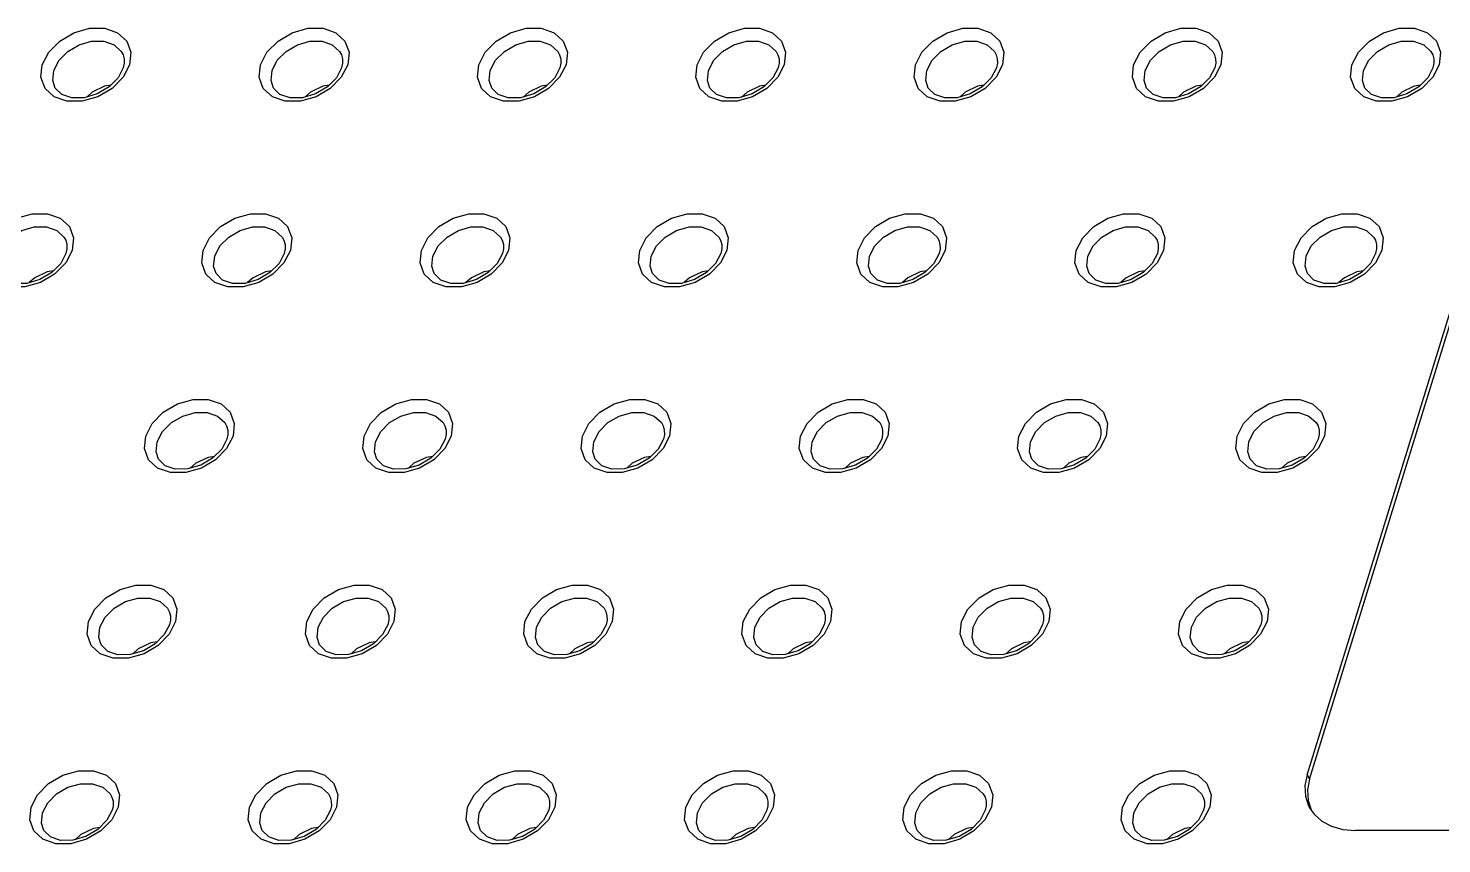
# Model space of a CAD drawing. Header units: millimetres. Extents: x 2151 to 2806, y 681 to 1136.
# Drawn here: x 2255.3 to 2297.05, y 791.48 to 815.57 of the extents above; entities that cross this region are included whole.
import ezdxf

# ---------------------------------------------------------------- set-up
doc = ezdxf.new("R2010")
doc.units = ezdxf.units.MM

# ---------------------------------------------------------------- blocks, each defined once
blk = doc.blocks.new('*u28')
at = {"color": 7, "linetype": 'Continuous'}
for p, q in [((-74.202, 20.694), (-74.257, 20.166)), ((-64.991, 20.694), (-65.047, 20.166)), ((-55.781, 20.694), (-55.836, 20.166)), ((-46.57, 20.694), (-46.625, 20.166)), ((-37.36, 20.694), (-37.415, 20.166)), ((-28.149, 20.694), (-28.204, 20.166)), ((-18.938, 20.694), (-18.994, 20.166)), ((-74.517, 20.035), (-74.736, 19.616)), ((-74.257, 20.166), (-74.529, 19.637)), ((-74.477, 20.229), (-74.517, 20.035)), ((-65.307, 20.035), (-65.526, 19.616)), ((-65.047, 20.166), (-65.318, 19.637)), ((-65.267, 20.229), (-65.307, 20.035)), ((-56.096, 20.035), (-56.315, 19.616)), ((-55.836, 20.166), (-56.107, 19.637)), ((-56.056, 20.229), (-56.096, 20.035)), ((-46.886, 20.035), (-47.104, 19.616)), ((-46.625, 20.166), (-46.897, 19.637)), ((-46.845, 20.229), (-46.886, 20.035)), ((-37.675, 20.035), (-37.894, 19.616)), ((-37.415, 20.166), (-37.686, 19.637)), ((-37.635, 20.229), (-37.675, 20.035)), ((-28.464, 20.035), (-28.683, 19.616)), ((-28.204, 20.166), (-28.476, 19.637)), ((-28.424, 20.229), (-28.464, 20.035)), ((-19.254, 20.035), (-19.473, 19.616)), ((-18.994, 20.166), (-19.265, 19.637)), ((-19.213, 20.229), (-19.254, 20.035)), ((-76.623, 12.861), (-76.678, 12.332)), ((-67.412, 12.861), (-67.467, 12.332)), ((-58.201, 12.861), (-58.257, 12.332)), ((-48.991, 12.861), (-49.046, 12.332)), ((-39.78, 12.861), (-39.835, 12.332)), ((-30.57, 12.861), (-30.625, 12.332)), ((-21.359, 12.861), (-21.414, 12.332)), ((-76.938, 12.202), (-77.157, 11.782)), ((-76.678, 12.332), (-76.949, 11.804)), ((-76.898, 12.396), (-76.938, 12.202)), ((-67.727, 12.202), (-67.946, 11.782)), ((-67.467, 12.332), (-67.739, 11.804)), ((-67.687, 12.396), (-67.727, 12.202)), ((-58.517, 12.202), (-58.736, 11.782)), ((-58.257, 12.332), (-58.528, 11.804)), ((-58.477, 12.396), (-58.517, 12.202)), ((-49.306, 12.202), (-49.525, 11.782)), ((-49.046, 12.332), (-49.317, 11.804)), ((-49.266, 12.396), (-49.306, 12.202)), ((-40.096, 12.202), (-40.314, 11.782)), ((-39.835, 12.332), (-40.107, 11.804)), ((-40.055, 12.396), (-40.096, 12.202)), ((-30.885, 12.202), (-31.104, 11.782)), ((-30.625, 12.332), (-30.896, 11.804)), ((-30.845, 12.396), (-30.885, 12.202)), ((-21.674, 12.202), (-21.893, 11.782)), ((-21.414, 12.332), (-21.686, 11.804)), ((-21.634, 12.396), (-21.674, 12.202)), ((-24.567, -9.797), (-18.152, 10.962)), ((-24.461, -9.983), (-18.046, 10.775)), ((-69.833, 5.028), (-69.888, 4.499)), ((-60.622, 5.028), (-60.677, 4.499)), ((-51.412, 5.028), (-51.467, 4.499)), ((-42.201, 5.028), (-42.256, 4.499)), ((-32.99, 5.028), (-33.046, 4.499)), ((-23.78, 5.028), (-23.835, 4.499)), ((-70.148, 4.369), (-70.367, 3.949)), ((-69.888, 4.499), (-70.159, 3.971)), ((-70.108, 4.562), (-70.148, 4.369)), ((-60.937, 4.369), (-61.156, 3.949)), ((-60.677, 4.499), (-60.949, 3.971)), ((-60.897, 4.562), (-60.937, 4.369)), ((-51.727, 4.369), (-51.946, 3.949)), ((-51.467, 4.499), (-51.738, 3.971)), ((-51.687, 4.562), (-51.727, 4.369)), ((-42.516, 4.369), (-42.735, 3.949)), ((-42.256, 4.499), (-42.527, 3.971)), ((-42.476, 4.562), (-42.516, 4.369)), ((-33.306, 4.369), (-33.525, 3.949)), ((-33.046, 4.499), (-33.317, 3.971)), ((-33.265, 4.562), (-33.306, 4.369)), ((-24.095, 4.369), (-24.314, 3.949)), ((-23.835, 4.499), (-24.106, 3.971)), ((-24.055, 4.562), (-24.095, 4.369)), ((-72.253, -2.805), (-72.309, -3.334)), ((-63.043, -2.805), (-63.098, -3.334)), ((-53.832, -2.805), (-53.887, -3.334)), ((-44.622, -2.805), (-44.677, -3.334)), ((-35.411, -2.805), (-35.466, -3.334)), ((-26.2, -2.805), (-26.256, -3.334)), ((-72.569, -3.465), (-72.788, -3.884)), ((-72.309, -3.334), (-72.58, -3.863)), ((-72.529, -3.271), (-72.569, -3.465)), ((-63.358, -3.465), (-63.577, -3.884)), ((-63.098, -3.334), (-63.369, -3.863)), ((-63.318, -3.271), (-63.358, -3.465)), ((-54.148, -3.465), (-54.366, -3.884)), ((-53.887, -3.334), (-54.159, -3.863)), ((-54.107, -3.271), (-54.148, -3.465)), ((-44.937, -3.465), (-45.156, -3.884)), ((-44.677, -3.334), (-44.948, -3.863)), ((-44.897, -3.271), (-44.937, -3.465)), ((-35.726, -3.465), (-35.945, -3.884)), ((-35.466, -3.334), (-35.738, -3.863)), ((-35.686, -3.271), (-35.726, -3.465)), ((-26.516, -3.465), (-26.735, -3.884)), ((-26.256, -3.334), (-26.527, -3.863)), ((-26.475, -3.271), (-26.516, -3.465)), ((-24.567, -9.797), (-24.461, -9.983)), ((-74.674, -10.639), (-74.729, -11.167)), ((-65.463, -10.639), (-65.519, -11.167)), ((-56.253, -10.639), (-56.308, -11.167)), ((-47.042, -10.639), (-47.097, -11.167)), ((-37.832, -10.639), (-37.887, -11.167)), ((-28.621, -10.639), (-28.676, -11.167)), ((-74.989, -11.298), (-75.208, -11.718)), ((-74.729, -11.167), (-75.001, -11.696)), ((-74.949, -11.104), (-74.989, -11.298)), ((-65.779, -11.298), (-65.998, -11.718)), ((-65.519, -11.167), (-65.79, -11.696)), ((-65.739, -11.104), (-65.779, -11.298)), ((-56.568, -11.298), (-56.787, -11.718)), ((-56.308, -11.167), (-56.579, -11.696)), ((-56.528, -11.104), (-56.568, -11.298)), ((-47.358, -11.298), (-47.576, -11.718)), ((-47.097, -11.167), (-47.369, -11.696)), ((-47.317, -11.104), (-47.358, -11.298)), ((-38.147, -11.298), (-38.366, -11.718)), ((-37.887, -11.167), (-38.158, -11.696)), ((-38.107, -11.104), (-38.147, -11.298)), ((-28.936, -11.298), (-29.155, -11.718)), ((-28.676, -11.167), (-28.948, -11.696)), ((-28.896, -11.104), (-28.936, -11.298)), ((-24.437, -11.229), (-24.271, -11.458)), ((6.944, -12.147), (-22.53, -12.147))]:
    blk.add_line(p, q, dxfattribs=at)
for points in [[(-77.938, 20.166), (-77.666, 20.694), (-77.201, 21.168), (-76.602, 21.52), (-75.942, 21.707), (-75.301, 21.707), (-74.756, 21.52), (-74.375, 21.168), (-74.202, 20.694)], [(-68.727, 20.166), (-68.456, 20.694), (-67.99, 21.168), (-67.392, 21.52), (-66.731, 21.707), (-66.09, 21.707), (-65.545, 21.52), (-65.164, 21.168), (-64.991, 20.694)], [(-59.517, 20.166), (-59.245, 20.694), (-58.779, 21.168), (-58.181, 21.52), (-57.521, 21.707), (-56.879, 21.707), (-56.335, 21.52), (-55.953, 21.168), (-55.781, 20.694)], [(-50.306, 20.166), (-50.035, 20.694), (-49.569, 21.168), (-48.971, 21.52), (-48.31, 21.707), (-47.669, 21.707), (-47.124, 21.52), (-46.743, 21.168), (-46.57, 20.694)], [(-41.095, 20.166), (-40.824, 20.694), (-40.358, 21.168), (-39.76, 21.52), (-39.099, 21.707), (-38.458, 21.707), (-37.913, 21.52), (-37.532, 21.168), (-37.36, 20.694)], [(-31.885, 20.166), (-31.613, 20.694), (-31.148, 21.168), (-30.549, 21.52), (-29.889, 21.707), (-29.248, 21.707), (-28.703, 21.52), (-28.322, 21.168), (-28.149, 20.694)], [(-22.674, 20.166), (-22.403, 20.694), (-21.937, 21.168), (-21.339, 21.52), (-20.678, 21.707), (-20.037, 21.707), (-19.492, 21.52), (-19.111, 21.168), (-18.938, 20.694)], [(-77.452, 19.926), (-77.231, 20.354), (-76.859, 20.73), (-76.381, 21.01), (-75.854, 21.159)], [(-75.854, 21.159), (-75.343, 21.159), (-74.909, 21.01), (-74.603, 20.73), (-74.527, 20.592)], [(-68.241, 19.926), (-68.02, 20.354), (-67.648, 20.73), (-67.17, 21.01), (-66.644, 21.159), (-66.133, 21.159), (-65.698, 21.01), (-65.393, 20.73), (-65.317, 20.592)], [(-59.031, 19.926), (-58.81, 20.354), (-58.438, 20.73), (-57.96, 21.01), (-57.433, 21.159), (-56.922, 21.159), (-56.487, 21.01), (-56.182, 20.73), (-56.106, 20.592)], [(-49.82, 19.926), (-49.599, 20.354), (-49.227, 20.73), (-48.749, 21.01), (-48.223, 21.159), (-47.711, 21.159), (-47.277, 21.01), (-46.972, 20.73), (-46.896, 20.592)], [(-40.609, 19.926), (-40.388, 20.354), (-40.016, 20.73), (-39.538, 21.01), (-39.012, 21.159), (-38.501, 21.159), (-38.066, 21.01), (-37.761, 20.73), (-37.685, 20.592)], [(-31.399, 19.926), (-31.178, 20.354), (-30.806, 20.73), (-30.328, 21.01), (-29.801, 21.159), (-29.29, 21.159), (-28.856, 21.01), (-28.55, 20.73), (-28.474, 20.592)], [(-22.188, 19.926), (-21.967, 20.354), (-21.595, 20.73), (-21.117, 21.01), (-20.591, 21.159), (-20.079, 21.159), (-19.645, 21.01), (-19.34, 20.73), (-19.264, 20.592)], [(-74.527, 20.592), (-74.479, 20.416), (-74.477, 20.229)], [(-65.317, 20.592), (-65.269, 20.416), (-65.267, 20.229)], [(-56.106, 20.592), (-56.058, 20.416), (-56.056, 20.229)], [(-46.896, 20.592), (-46.848, 20.416), (-46.845, 20.229)], [(-37.685, 20.592), (-37.637, 20.416), (-37.635, 20.229)], [(-28.474, 20.592), (-28.426, 20.416), (-28.424, 20.229)], [(-19.264, 20.592), (-19.216, 20.416), (-19.213, 20.229)], [(-76.894, 18.625), (-77.439, 18.812), (-77.82, 19.163), (-77.993, 19.637), (-77.938, 20.166)], [(-77.395, 19.184), (-77.495, 19.498), (-77.452, 19.926)], [(-67.684, 18.625), (-68.229, 18.812), (-68.61, 19.163), (-68.782, 19.637), (-68.727, 20.166)], [(-68.185, 19.184), (-68.285, 19.498), (-68.241, 19.926)], [(-58.473, 18.625), (-59.018, 18.812), (-59.399, 19.163), (-59.572, 19.637), (-59.517, 20.166)], [(-58.974, 19.184), (-59.074, 19.498), (-59.031, 19.926)], [(-49.263, 18.625), (-49.807, 18.812), (-50.189, 19.163), (-50.361, 19.637), (-50.306, 20.166)], [(-49.763, 19.184), (-49.864, 19.498), (-49.82, 19.926)], [(-40.052, 18.625), (-40.597, 18.812), (-40.978, 19.163), (-41.151, 19.637), (-41.095, 20.166)], [(-40.553, 19.184), (-40.653, 19.498), (-40.609, 19.926)], [(-30.841, 18.625), (-31.386, 18.812), (-31.767, 19.163), (-31.94, 19.637), (-31.885, 20.166)], [(-31.342, 19.184), (-31.442, 19.498), (-31.399, 19.926)], [(-21.631, 18.625), (-22.176, 18.812), (-22.557, 19.163), (-22.729, 19.637), (-22.674, 20.166)], [(-22.131, 19.184), (-22.232, 19.498), (-22.188, 19.926)], [(-74.736, 19.616), (-75.118, 19.23), (-75.62, 18.934), (-76.172, 18.774), (-76.693, 18.768), (-77.118, 18.91), (-77.395, 19.184)], [(-74.529, 19.637), (-74.994, 19.163), (-75.593, 18.812), (-76.253, 18.625), (-76.894, 18.625)], [(-75.042, 19.306), (-75.309, 19.264), (-75.832, 19.014), (-76.063, 18.806)], [(-65.526, 19.616), (-65.907, 19.23), (-66.409, 18.934), (-66.961, 18.774), (-67.483, 18.768), (-67.907, 18.91), (-68.185, 19.184)], [(-65.318, 19.637), (-65.784, 19.163), (-66.382, 18.812), (-67.043, 18.625), (-67.684, 18.625)], [(-65.832, 19.306), (-66.099, 19.264), (-66.622, 19.014), (-66.853, 18.806)], [(-56.315, 19.616), (-56.696, 19.23), (-57.198, 18.934), (-57.751, 18.774), (-58.272, 18.768), (-58.696, 18.91), (-58.974, 19.184)], [(-56.107, 19.637), (-56.573, 19.163), (-57.171, 18.812), (-57.832, 18.625), (-58.473, 18.625)], [(-56.621, 19.306), (-56.888, 19.264), (-57.411, 19.014), (-57.642, 18.806)], [(-47.104, 19.616), (-47.486, 19.23), (-47.988, 18.934), (-48.54, 18.774), (-49.061, 18.768), (-49.486, 18.91), (-49.763, 19.184)], [(-46.897, 19.637), (-47.363, 19.163), (-47.961, 18.812), (-48.621, 18.625), (-49.263, 18.625)], [(-47.411, 19.306), (-47.677, 19.264), (-48.2, 19.014), (-48.431, 18.806)], [(-37.894, 19.616), (-38.275, 19.23), (-38.777, 18.934), (-39.33, 18.774), (-39.851, 18.768), (-40.275, 18.91), (-40.553, 19.184)], [(-37.686, 19.637), (-38.152, 19.163), (-38.75, 18.812), (-39.411, 18.625), (-40.052, 18.625)], [(-38.2, 19.306), (-38.467, 19.264), (-38.99, 19.014), (-39.221, 18.806)], [(-28.683, 19.616), (-29.064, 19.23), (-29.567, 18.934), (-30.119, 18.774), (-30.64, 18.768), (-31.064, 18.91), (-31.342, 19.184)], [(-28.476, 19.637), (-28.941, 19.163), (-29.54, 18.812), (-30.2, 18.625), (-30.841, 18.625)], [(-28.989, 19.306), (-29.256, 19.264), (-29.779, 19.014), (-30.01, 18.806)], [(-19.473, 19.616), (-19.854, 19.23), (-20.356, 18.934), (-20.908, 18.774), (-21.43, 18.768), (-21.854, 18.91), (-22.131, 19.184)], [(-19.265, 19.637), (-19.731, 19.163), (-20.329, 18.812), (-20.99, 18.625), (-21.631, 18.625)], [(-19.779, 19.306), (-20.046, 19.264), (-20.569, 19.014), (-20.799, 18.806)], [(-80.358, 12.332), (-80.087, 12.861), (-79.621, 13.335), (-79.023, 13.686), (-78.363, 13.874), (-77.721, 13.874), (-77.176, 13.686), (-76.795, 13.335), (-76.623, 12.861)], [(-71.148, 12.332), (-70.877, 12.861), (-70.411, 13.335), (-69.812, 13.686), (-69.152, 13.874), (-68.511, 13.874), (-67.966, 13.686), (-67.585, 13.335), (-67.412, 12.861)], [(-61.937, 12.332), (-61.666, 12.861), (-61.2, 13.335), (-60.602, 13.686), (-59.941, 13.874), (-59.3, 13.874), (-58.755, 13.686), (-58.374, 13.335), (-58.201, 12.861)], [(-52.727, 12.332), (-52.455, 12.861), (-51.99, 13.335), (-51.391, 13.686), (-50.731, 13.874), (-50.089, 13.874), (-49.545, 13.686), (-49.163, 13.335), (-48.991, 12.861)], [(-43.516, 12.332), (-43.245, 12.861), (-42.779, 13.335), (-42.181, 13.686), (-41.52, 13.874), (-40.879, 13.874), (-40.334, 13.686), (-39.953, 13.335), (-39.78, 12.861)], [(-34.305, 12.332), (-34.034, 12.861), (-33.568, 13.335), (-32.97, 13.686), (-32.309, 13.874), (-31.668, 13.874), (-31.123, 13.686), (-30.742, 13.335), (-30.57, 12.861)], [(-25.095, 12.332), (-24.823, 12.861), (-24.358, 13.335), (-23.759, 13.686), (-23.099, 13.874), (-22.458, 13.874), (-21.913, 13.686), (-21.532, 13.335), (-21.359, 12.861)], [(-79.873, 12.092), (-79.651, 12.521), (-79.279, 12.897), (-78.801, 13.177), (-78.275, 13.325), (-77.764, 13.325), (-77.329, 13.177), (-77.024, 12.897), (-76.948, 12.758)], [(-70.662, 12.092), (-70.441, 12.521), (-70.069, 12.897), (-69.591, 13.177), (-69.064, 13.325), (-68.553, 13.325), (-68.119, 13.177), (-67.813, 12.897), (-67.737, 12.758)], [(-61.451, 12.092), (-61.23, 12.521), (-60.858, 12.897), (-60.38, 13.177), (-59.854, 13.325), (-59.343, 13.325), (-58.908, 13.177), (-58.603, 12.897), (-58.527, 12.758)], [(-52.241, 12.092), (-52.02, 12.521), (-51.648, 12.897), (-51.17, 13.177), (-50.643, 13.325), (-50.132, 13.325), (-49.697, 13.177), (-49.392, 12.897), (-49.316, 12.758)], [(-43.03, 12.092), (-42.809, 12.521), (-42.437, 12.897), (-41.959, 13.177), (-41.433, 13.325), (-40.921, 13.325), (-40.487, 13.177), (-40.182, 12.897), (-40.106, 12.758)], [(-33.819, 12.092), (-33.598, 12.521), (-33.226, 12.897), (-32.748, 13.177), (-32.222, 13.325), (-31.711, 13.325), (-31.276, 13.177), (-30.971, 12.897), (-30.895, 12.758)], [(-24.609, 12.092), (-24.388, 12.521), (-24.016, 12.897), (-23.538, 13.177), (-23.011, 13.325), (-22.5, 13.325), (-22.066, 13.177), (-21.76, 12.897), (-21.684, 12.758)], [(-76.948, 12.758), (-76.9, 12.583), (-76.898, 12.396)], [(-67.737, 12.758), (-67.689, 12.583), (-67.687, 12.396)], [(-58.527, 12.758), (-58.479, 12.583), (-58.477, 12.396)], [(-49.316, 12.758), (-49.268, 12.583), (-49.266, 12.396)], [(-40.106, 12.758), (-40.058, 12.583), (-40.055, 12.396)], [(-30.895, 12.758), (-30.847, 12.583), (-30.845, 12.396)], [(-21.684, 12.758), (-21.636, 12.583), (-21.634, 12.396)], [(-70.104, 10.791), (-70.649, 10.979), (-71.03, 11.33), (-71.203, 11.804), (-71.148, 12.332)], [(-70.605, 11.351), (-70.705, 11.664), (-70.662, 12.092)], [(-60.894, 10.791), (-61.439, 10.979), (-61.82, 11.33), (-61.992, 11.804), (-61.937, 12.332)], [(-61.395, 11.351), (-61.495, 11.664), (-61.451, 12.092)], [(-51.683, 10.791), (-52.228, 10.979), (-52.609, 11.33), (-52.782, 11.804), (-52.727, 12.332)], [(-52.184, 11.351), (-52.284, 11.664), (-52.241, 12.092)], [(-42.473, 10.791), (-43.017, 10.979), (-43.399, 11.33), (-43.571, 11.804), (-43.516, 12.332)], [(-42.973, 11.351), (-43.074, 11.664), (-43.03, 12.092)], [(-33.262, 10.791), (-33.807, 10.979), (-34.188, 11.33), (-34.361, 11.804), (-34.305, 12.332)], [(-33.763, 11.351), (-33.863, 11.664), (-33.819, 12.092)], [(-24.051, 10.791), (-24.596, 10.979), (-24.977, 11.33), (-25.15, 11.804), (-25.095, 12.332)], [(-24.552, 11.351), (-24.652, 11.664), (-24.609, 12.092)], [(-77.157, 11.782), (-77.538, 11.397), (-78.04, 11.101), (-78.593, 10.941), (-79.114, 10.935), (-79.538, 11.077), (-79.816, 11.351)], [(-76.949, 11.804), (-77.415, 11.33), (-78.013, 10.979), (-78.674, 10.791), (-79.315, 10.791)], [(-77.463, 11.473), (-77.73, 11.431), (-78.253, 11.18), (-78.484, 10.973)], [(-67.946, 11.782), (-68.328, 11.397), (-68.83, 11.101), (-69.382, 10.941), (-69.903, 10.935), (-70.328, 11.077), (-70.605, 11.351)], [(-67.739, 11.804), (-68.204, 11.33), (-68.803, 10.979), (-69.463, 10.791), (-70.104, 10.791)], [(-68.252, 11.473), (-68.519, 11.431), (-69.042, 11.18), (-69.273, 10.973)], [(-58.736, 11.782), (-59.117, 11.397), (-59.619, 11.101), (-60.172, 10.941), (-60.693, 10.935), (-61.117, 11.077), (-61.395, 11.351)], [(-58.528, 11.804), (-58.994, 11.33), (-59.592, 10.979), (-60.253, 10.791), (-60.894, 10.791)], [(-59.042, 11.473), (-59.309, 11.431), (-59.832, 11.18), (-60.063, 10.973)], [(-49.525, 11.782), (-49.906, 11.397), (-50.409, 11.101), (-50.961, 10.941), (-51.482, 10.935), (-51.906, 11.077), (-52.184, 11.351)], [(-49.317, 11.804), (-49.783, 11.33), (-50.381, 10.979), (-51.042, 10.791), (-51.683, 10.791)], [(-49.831, 11.473), (-50.098, 11.431), (-50.621, 11.18), (-50.852, 10.973)], [(-40.314, 11.782), (-40.696, 11.397), (-41.198, 11.101), (-41.75, 10.941), (-42.271, 10.935), (-42.696, 11.077), (-42.973, 11.351)], [(-40.107, 11.804), (-40.573, 11.33), (-41.171, 10.979), (-41.831, 10.791), (-42.473, 10.791)], [(-40.621, 11.473), (-40.887, 11.431), (-41.41, 11.18), (-41.641, 10.973)], [(-31.104, 11.782), (-31.485, 11.397), (-31.987, 11.101), (-32.54, 10.941), (-33.061, 10.935), (-33.485, 11.077), (-33.763, 11.351)], [(-30.896, 11.804), (-31.362, 11.33), (-31.96, 10.979), (-32.621, 10.791), (-33.262, 10.791)], [(-31.41, 11.473), (-31.677, 11.431), (-32.2, 11.18), (-32.431, 10.973)], [(-21.893, 11.782), (-22.275, 11.397), (-22.777, 11.101), (-23.329, 10.941), (-23.85, 10.935), (-24.275, 11.077), (-24.552, 11.351)], [(-21.686, 11.804), (-22.151, 11.33), (-22.75, 10.979), (-23.41, 10.791), (-24.051, 10.791)], [(-22.199, 11.473), (-22.466, 11.431), (-22.989, 11.18), (-23.22, 10.973)], [(-73.569, 4.499), (-73.297, 5.028), (-72.831, 5.502), (-72.233, 5.853), (-71.573, 6.04), (-70.931, 6.04), (-70.387, 5.853), (-70.005, 5.502), (-69.833, 5.028)], [(-64.358, 4.499), (-64.087, 5.028), (-63.621, 5.502), (-63.023, 5.853), (-62.362, 6.04), (-61.721, 6.04), (-61.176, 5.853), (-60.795, 5.502), (-60.622, 5.028)], [(-55.147, 4.499), (-54.876, 5.028), (-54.41, 5.502), (-53.812, 5.853), (-53.151, 6.04), (-52.51, 6.04), (-51.965, 5.853), (-51.584, 5.502), (-51.412, 5.028)], [(-45.937, 4.499), (-45.665, 5.028), (-45.2, 5.502), (-44.601, 5.853), (-43.941, 6.04), (-43.299, 6.04), (-42.755, 5.853), (-42.374, 5.502), (-42.201, 5.028)], [(-36.726, 4.499), (-36.455, 5.028), (-35.989, 5.502), (-35.391, 5.853), (-34.73, 6.04), (-34.089, 6.04), (-33.544, 5.853), (-33.163, 5.502), (-32.99, 5.028)], [(-27.515, 4.499), (-27.244, 5.028), (-26.778, 5.502), (-26.18, 5.853), (-25.52, 6.04), (-24.878, 6.04), (-24.333, 5.853), (-23.952, 5.502), (-23.78, 5.028)], [(-73.083, 4.259), (-72.861, 4.687), (-72.489, 5.064), (-72.011, 5.343), (-71.485, 5.492), (-70.974, 5.492), (-70.539, 5.343), (-70.234, 5.064), (-70.158, 4.925)], [(-63.872, 4.259), (-63.651, 4.687), (-63.279, 5.064), (-62.801, 5.343), (-62.274, 5.492), (-61.763, 5.492), (-61.329, 5.343), (-61.023, 5.064), (-60.948, 4.925)], [(-54.661, 4.259), (-54.44, 4.687), (-54.068, 5.064), (-53.59, 5.343), (-53.064, 5.492), (-52.553, 5.492), (-52.118, 5.343), (-51.813, 5.064), (-51.737, 4.925)], [(-45.451, 4.259), (-45.23, 4.687), (-44.858, 5.064), (-44.38, 5.343), (-43.853, 5.492), (-43.342, 5.492), (-42.908, 5.343), (-42.602, 5.064), (-42.526, 4.925)], [(-36.24, 4.259), (-36.019, 4.687), (-35.647, 5.064), (-35.169, 5.343), (-34.643, 5.492), (-34.131, 5.492), (-33.697, 5.343), (-33.392, 5.064), (-33.316, 4.925)], [(-27.03, 4.259), (-26.808, 4.687), (-26.436, 5.064), (-25.958, 5.343), (-25.432, 5.492), (-24.921, 5.492), (-24.486, 5.343), (-24.181, 5.064), (-24.105, 4.925)], [(-70.158, 4.925), (-70.11, 4.75), (-70.108, 4.562)], [(-60.948, 4.925), (-60.899, 4.75), (-60.897, 4.562)], [(-51.737, 4.925), (-51.689, 4.75), (-51.687, 4.562)], [(-42.526, 4.925), (-42.478, 4.75), (-42.476, 4.562)], [(-33.316, 4.925), (-33.268, 4.75), (-33.265, 4.562)], [(-24.105, 4.925), (-24.057, 4.75), (-24.055, 4.562)], [(-72.525, 2.958), (-73.07, 3.145), (-73.451, 3.496), (-73.624, 3.971), (-73.569, 4.499)], [(-73.026, 3.518), (-73.126, 3.831), (-73.083, 4.259)], [(-63.315, 2.958), (-63.859, 3.145), (-64.241, 3.496), (-64.413, 3.971), (-64.358, 4.499)], [(-63.815, 3.518), (-63.916, 3.831), (-63.872, 4.259)], [(-54.104, 2.958), (-54.649, 3.145), (-55.03, 3.496), (-55.203, 3.971), (-55.147, 4.499)], [(-54.605, 3.518), (-54.705, 3.831), (-54.661, 4.259)], [(-44.893, 2.958), (-45.438, 3.145), (-45.819, 3.496), (-45.992, 3.971), (-45.937, 4.499)], [(-45.394, 3.518), (-45.494, 3.831), (-45.451, 4.259)], [(-35.683, 2.958), (-36.228, 3.145), (-36.609, 3.496), (-36.781, 3.971), (-36.726, 4.499)], [(-36.183, 3.518), (-36.284, 3.831), (-36.24, 4.259)], [(-26.472, 2.958), (-27.017, 3.145), (-27.398, 3.496), (-27.571, 3.971), (-27.515, 4.499)], [(-26.973, 3.518), (-27.073, 3.831), (-27.03, 4.259)], [(-70.367, 3.949), (-70.748, 3.564), (-71.25, 3.268), (-71.803, 3.108), (-72.324, 3.102), (-72.748, 3.243), (-73.026, 3.518)], [(-70.159, 3.971), (-70.625, 3.496), (-71.223, 3.145), (-71.884, 2.958), (-72.525, 2.958)], [(-70.673, 3.64), (-70.94, 3.597), (-71.463, 3.347), (-71.694, 3.139)], [(-61.156, 3.949), (-61.538, 3.564), (-62.04, 3.268), (-62.592, 3.108), (-63.113, 3.102), (-63.538, 3.243), (-63.815, 3.518)], [(-60.949, 3.971), (-61.414, 3.496), (-62.013, 3.145), (-62.673, 2.958), (-63.315, 2.958)], [(-61.462, 3.64), (-61.729, 3.597), (-62.252, 3.347), (-62.483, 3.139)], [(-51.946, 3.949), (-52.327, 3.564), (-52.829, 3.268), (-53.382, 3.108), (-53.903, 3.102), (-54.327, 3.243), (-54.605, 3.518)], [(-51.738, 3.971), (-52.204, 3.496), (-52.802, 3.145), (-53.463, 2.958), (-54.104, 2.958)], [(-52.252, 3.64), (-52.519, 3.597), (-53.042, 3.347), (-53.273, 3.139)], [(-42.735, 3.949), (-43.116, 3.564), (-43.619, 3.268), (-44.171, 3.108), (-44.692, 3.102), (-45.116, 3.243), (-45.394, 3.518)], [(-42.527, 3.971), (-42.993, 3.496), (-43.592, 3.145), (-44.252, 2.958), (-44.893, 2.958)], [(-43.041, 3.64), (-43.308, 3.597), (-43.831, 3.347), (-44.062, 3.139)], [(-33.525, 3.949), (-33.906, 3.564), (-34.408, 3.268), (-34.96, 3.108), (-35.481, 3.102), (-35.906, 3.243), (-36.183, 3.518)], [(-33.317, 3.971), (-33.783, 3.496), (-34.381, 3.145), (-35.041, 2.958), (-35.683, 2.958)], [(-33.831, 3.64), (-34.098, 3.597), (-34.62, 3.347), (-34.851, 3.139)], [(-24.314, 3.949), (-24.695, 3.564), (-25.197, 3.268), (-25.75, 3.108), (-26.271, 3.102), (-26.695, 3.243), (-26.973, 3.518)], [(-24.106, 3.971), (-24.572, 3.496), (-25.17, 3.145), (-25.831, 2.958), (-26.472, 2.958)], [(-24.62, 3.64), (-24.887, 3.597), (-25.41, 3.347), (-25.641, 3.139)], [(-75.989, -3.334), (-75.718, -2.806), (-75.252, -2.331), (-74.654, -1.98), (-73.993, -1.793), (-73.352, -1.793), (-72.807, -1.98), (-72.426, -2.331), (-72.253, -2.805)], [(-75.503, -3.574), (-75.282, -3.146), (-74.91, -2.769), (-74.432, -2.49), (-73.906, -2.341), (-73.395, -2.341), (-72.96, -2.49), (-72.655, -2.769), (-72.579, -2.908)], [(-66.779, -3.334), (-66.507, -2.806), (-66.041, -2.331), (-65.443, -1.98), (-64.783, -1.793), (-64.141, -1.793), (-63.597, -1.98), (-63.215, -2.331), (-63.043, -2.805)], [(-66.293, -3.574), (-66.072, -3.146), (-65.7, -2.769), (-65.222, -2.49), (-64.695, -2.341), (-64.184, -2.341), (-63.749, -2.49), (-63.444, -2.769), (-63.368, -2.908)], [(-57.568, -3.334), (-57.297, -2.806), (-56.831, -2.331), (-56.233, -1.98), (-55.572, -1.793), (-54.931, -1.793), (-54.386, -1.98), (-54.005, -2.331), (-53.832, -2.805)], [(-57.082, -3.574), (-56.861, -3.146), (-56.489, -2.769), (-56.011, -2.49), (-55.485, -2.341), (-54.973, -2.341), (-54.539, -2.49), (-54.234, -2.769), (-54.158, -2.908)], [(-48.357, -3.334), (-48.086, -2.806), (-47.62, -2.331), (-47.022, -1.98), (-46.361, -1.793), (-45.72, -1.793), (-45.175, -1.98), (-44.794, -2.331), (-44.622, -2.805)], [(-47.871, -3.574), (-47.65, -3.146), (-47.278, -2.769), (-46.8, -2.49), (-46.274, -2.341), (-45.763, -2.341), (-45.328, -2.49), (-45.023, -2.769), (-44.947, -2.908)], [(-39.147, -3.334), (-38.875, -2.806), (-38.41, -2.331), (-37.811, -1.98), (-37.151, -1.793), (-36.51, -1.793), (-35.965, -1.98), (-35.584, -2.331), (-35.411, -2.805)], [(-38.661, -3.574), (-38.44, -3.146), (-38.068, -2.769), (-37.59, -2.49), (-37.063, -2.341), (-36.552, -2.341), (-36.118, -2.49), (-35.812, -2.769), (-35.736, -2.908)], [(-29.936, -3.334), (-29.665, -2.806), (-29.199, -2.331), (-28.601, -1.98), (-27.94, -1.793), (-27.299, -1.793), (-26.754, -1.98), (-26.373, -2.331), (-26.2, -2.805)], [(-29.45, -3.574), (-29.229, -3.146), (-28.857, -2.769), (-28.379, -2.49), (-27.853, -2.341), (-27.341, -2.341), (-26.907, -2.49), (-26.602, -2.769), (-26.526, -2.908)], [(-72.579, -2.908), (-72.531, -3.084), (-72.529, -3.271)], [(-63.368, -2.908), (-63.32, -3.084), (-63.318, -3.271)], [(-54.158, -2.908), (-54.11, -3.084), (-54.107, -3.271)], [(-44.947, -2.908), (-44.899, -3.084), (-44.897, -3.271)], [(-35.736, -2.908), (-35.688, -3.084), (-35.686, -3.271)], [(-26.526, -2.908), (-26.478, -3.084), (-26.475, -3.271)], [(-74.946, -4.875), (-75.491, -4.688), (-75.872, -4.337), (-76.044, -3.863), (-75.989, -3.334)], [(-75.447, -4.315), (-75.547, -4.002), (-75.503, -3.574)], [(-65.735, -4.875), (-66.28, -4.688), (-66.661, -4.337), (-66.834, -3.863), (-66.779, -3.334)], [(-66.236, -4.315), (-66.336, -4.002), (-66.293, -3.574)], [(-56.525, -4.875), (-57.069, -4.688), (-57.451, -4.337), (-57.623, -3.863), (-57.568, -3.334)], [(-57.025, -4.315), (-57.126, -4.002), (-57.082, -3.574)], [(-47.314, -4.875), (-47.859, -4.688), (-48.24, -4.337), (-48.413, -3.863), (-48.357, -3.334)], [(-47.815, -4.315), (-47.915, -4.002), (-47.871, -3.574)], [(-38.103, -4.875), (-38.648, -4.688), (-39.029, -4.337), (-39.202, -3.863), (-39.147, -3.334)], [(-38.604, -4.315), (-38.704, -4.002), (-38.661, -3.574)], [(-28.893, -4.875), (-29.438, -4.688), (-29.819, -4.337), (-29.991, -3.863), (-29.936, -3.334)], [(-29.393, -4.315), (-29.494, -4.002), (-29.45, -3.574)], [(-72.788, -3.884), (-73.169, -4.269), (-73.671, -4.565), (-74.223, -4.726), (-74.745, -4.731), (-75.169, -4.59), (-75.447, -4.315)], [(-72.58, -3.863), (-73.046, -4.337), (-73.644, -4.688), (-74.305, -4.875), (-74.946, -4.875)], [(-63.577, -3.884), (-63.958, -4.269), (-64.46, -4.565), (-65.013, -4.726), (-65.534, -4.731), (-65.958, -4.59), (-66.236, -4.315)], [(-63.369, -3.863), (-63.835, -4.337), (-64.433, -4.688), (-65.094, -4.875), (-65.735, -4.875)], [(-54.366, -3.884), (-54.748, -4.269), (-55.25, -4.565), (-55.802, -4.726), (-56.323, -4.731), (-56.748, -4.59), (-57.025, -4.315)], [(-54.159, -3.863), (-54.625, -4.337), (-55.223, -4.688), (-55.883, -4.875), (-56.525, -4.875)], [(-45.156, -3.884), (-45.537, -4.269), (-46.039, -4.565), (-46.592, -4.726), (-47.113, -4.731), (-47.537, -4.59), (-47.815, -4.315)], [(-44.948, -3.863), (-45.414, -4.337), (-46.012, -4.688), (-46.673, -4.875), (-47.314, -4.875)], [(-35.945, -3.884), (-36.326, -4.269), (-36.829, -4.565), (-37.381, -4.726), (-37.902, -4.731), (-38.326, -4.59), (-38.604, -4.315)], [(-35.738, -3.863), (-36.203, -4.337), (-36.802, -4.688), (-37.462, -4.875), (-38.103, -4.875)], [(-26.735, -3.884), (-27.116, -4.269), (-27.618, -4.565), (-28.17, -4.726), (-28.692, -4.731), (-29.116, -4.59), (-29.393, -4.315)], [(-26.527, -3.863), (-26.993, -4.337), (-27.591, -4.688), (-28.252, -4.875), (-28.893, -4.875)], [(-73.094, -4.194), (-73.361, -4.236), (-73.884, -4.486), (-74.115, -4.694)], [(-63.883, -4.194), (-64.15, -4.236), (-64.673, -4.486), (-64.904, -4.694)], [(-54.673, -4.194), (-54.939, -4.236), (-55.462, -4.486), (-55.693, -4.694)], [(-45.462, -4.194), (-45.729, -4.236), (-46.252, -4.486), (-46.483, -4.694)], [(-36.251, -4.194), (-36.518, -4.236), (-37.041, -4.486), (-37.272, -4.694)], [(-27.041, -4.194), (-27.308, -4.236), (-27.831, -4.486), (-28.061, -4.694)], [(-78.41, -11.167), (-78.138, -10.639), (-77.673, -10.165), (-77.074, -9.813), (-76.414, -9.626), (-75.773, -9.626), (-75.228, -9.814), (-74.847, -10.165), (-74.674, -10.639)], [(-69.199, -11.167), (-68.928, -10.639), (-68.462, -10.165), (-67.864, -9.813), (-67.203, -9.626), (-66.562, -9.626), (-66.017, -9.814), (-65.636, -10.165), (-65.463, -10.639)], [(-59.989, -11.167), (-59.717, -10.639), (-59.252, -10.165), (-58.653, -9.813), (-57.993, -9.626), (-57.351, -9.626), (-56.807, -9.814), (-56.425, -10.165), (-56.253, -10.639)], [(-50.778, -11.167), (-50.507, -10.639), (-50.041, -10.165), (-49.443, -9.813), (-48.782, -9.626), (-48.141, -9.626), (-47.596, -9.814), (-47.215, -10.165), (-47.042, -10.639)], [(-41.567, -11.167), (-41.296, -10.639), (-40.83, -10.165), (-40.232, -9.813), (-39.571, -9.626), (-38.93, -9.626), (-38.385, -9.814), (-38.004, -10.165), (-37.832, -10.639)], [(-32.357, -11.167), (-32.085, -10.639), (-31.62, -10.165), (-31.021, -9.813), (-30.361, -9.626), (-29.72, -9.626), (-29.175, -9.814), (-28.794, -10.165), (-28.621, -10.639)], [(-24.567, -9.797), (-24.655, -10.255), (-24.634, -10.696), (-24.504, -11.102), (-24.437, -11.229)], [(-24.461, -9.983), (-24.547, -10.439), (-24.525, -10.877), (-24.397, -11.281)], [(-77.924, -11.407), (-77.703, -10.979), (-77.331, -10.603), (-76.853, -10.323), (-76.326, -10.174), (-75.815, -10.174), (-75.381, -10.323), (-75.075, -10.603), (-74.999, -10.741)], [(-68.713, -11.407), (-68.492, -10.979), (-68.12, -10.603), (-67.642, -10.323), (-67.116, -10.174), (-66.605, -10.174), (-66.17, -10.323), (-65.865, -10.603), (-65.789, -10.741)], [(-59.503, -11.407), (-59.282, -10.979), (-58.91, -10.603), (-58.432, -10.323), (-57.905, -10.174), (-57.394, -10.174), (-56.959, -10.323), (-56.654, -10.603), (-56.578, -10.741)], [(-50.292, -11.407), (-50.071, -10.979), (-49.699, -10.603), (-49.221, -10.323), (-48.695, -10.174), (-48.183, -10.174), (-47.749, -10.323), (-47.444, -10.603), (-47.368, -10.741)], [(-41.081, -11.407), (-40.86, -10.979), (-40.488, -10.603), (-40.01, -10.323), (-39.484, -10.174), (-38.973, -10.174), (-38.538, -10.323), (-38.233, -10.603), (-38.157, -10.741)], [(-31.871, -11.407), (-31.65, -10.979), (-31.278, -10.603), (-30.8, -10.323), (-30.273, -10.174), (-29.762, -10.174), (-29.328, -10.323), (-29.022, -10.603), (-28.946, -10.741)], [(-77.366, -12.709), (-77.911, -12.521), (-78.292, -12.17), (-78.465, -11.696), (-78.41, -11.167)], [(-74.999, -10.741), (-74.951, -10.917), (-74.949, -11.104)], [(-68.156, -12.709), (-68.701, -12.521), (-69.082, -12.17), (-69.254, -11.696), (-69.199, -11.167)], [(-65.789, -10.741), (-65.741, -10.917), (-65.739, -11.104)], [(-58.945, -12.709), (-59.49, -12.521), (-59.871, -12.17), (-60.044, -11.696), (-59.989, -11.167)], [(-56.578, -10.741), (-56.53, -10.917), (-56.528, -11.104)], [(-49.735, -12.709), (-50.279, -12.521), (-50.661, -12.17), (-50.833, -11.696), (-50.778, -11.167)], [(-47.368, -10.741), (-47.32, -10.917), (-47.317, -11.104)], [(-40.524, -12.709), (-41.069, -12.521), (-41.45, -12.17), (-41.623, -11.696), (-41.567, -11.167)], [(-38.157, -10.741), (-38.109, -10.917), (-38.107, -11.104)], [(-31.313, -12.709), (-31.858, -12.521), (-32.239, -12.17), (-32.412, -11.696), (-32.357, -11.167)], [(-28.946, -10.741), (-28.898, -10.917), (-28.896, -11.104)], [(-77.867, -12.149), (-77.967, -11.836), (-77.924, -11.407)], [(-75.208, -11.718), (-75.59, -12.103), (-76.092, -12.399), (-76.644, -12.559), (-77.165, -12.565), (-77.59, -12.423), (-77.867, -12.149)], [(-75.001, -11.696), (-75.466, -12.17), (-76.065, -12.521), (-76.725, -12.709), (-77.366, -12.709)], [(-68.657, -12.149), (-68.757, -11.836), (-68.713, -11.407)], [(-65.998, -11.718), (-66.379, -12.103), (-66.881, -12.399), (-67.434, -12.559), (-67.955, -12.565), (-68.379, -12.423), (-68.657, -12.149)], [(-65.79, -11.696), (-66.256, -12.17), (-66.854, -12.521), (-67.515, -12.709), (-68.156, -12.709)], [(-59.446, -12.149), (-59.546, -11.836), (-59.503, -11.407)], [(-56.787, -11.718), (-57.168, -12.103), (-57.67, -12.399), (-58.223, -12.559), (-58.744, -12.565), (-59.168, -12.423), (-59.446, -12.149)], [(-56.579, -11.696), (-57.045, -12.17), (-57.643, -12.521), (-58.304, -12.709), (-58.945, -12.709)], [(-50.235, -12.149), (-50.336, -11.836), (-50.292, -11.407)], [(-47.576, -11.718), (-47.958, -12.103), (-48.46, -12.399), (-49.012, -12.559), (-49.533, -12.565), (-49.958, -12.423), (-50.235, -12.149)], [(-47.369, -11.696), (-47.835, -12.17), (-48.433, -12.521), (-49.093, -12.709), (-49.735, -12.709)], [(-41.025, -12.149), (-41.125, -11.836), (-41.081, -11.407)], [(-38.366, -11.718), (-38.747, -12.103), (-39.249, -12.399), (-39.802, -12.559), (-40.323, -12.565), (-40.747, -12.423), (-41.025, -12.149)], [(-38.158, -11.696), (-38.624, -12.17), (-39.222, -12.521), (-39.883, -12.709), (-40.524, -12.709)], [(-31.814, -12.149), (-31.914, -11.836), (-31.871, -11.407)], [(-29.155, -11.718), (-29.537, -12.103), (-30.039, -12.399), (-30.591, -12.559), (-31.112, -12.565), (-31.537, -12.423), (-31.814, -12.149)], [(-28.948, -11.696), (-29.413, -12.17), (-30.012, -12.521), (-30.672, -12.709), (-31.313, -12.709)], [(-24.271, -11.458), (-23.942, -11.75), (-23.532, -11.968), (-23.055, -12.101), (-22.53, -12.147)], [(-75.514, -12.027), (-75.781, -12.069), (-76.304, -12.319), (-76.535, -12.527)], [(-66.304, -12.027), (-66.571, -12.069), (-67.094, -12.319), (-67.325, -12.527)], [(-57.093, -12.027), (-57.36, -12.069), (-57.883, -12.319), (-58.114, -12.527)], [(-47.883, -12.027), (-48.149, -12.069), (-48.672, -12.319), (-48.903, -12.527)], [(-38.672, -12.027), (-38.939, -12.069), (-39.462, -12.319), (-39.693, -12.527)], [(-29.461, -12.027), (-29.728, -12.069), (-30.251, -12.319), (-30.482, -12.527)]]:
    blk.add_lwpolyline(points, dxfattribs=at)

msp = doc.modelspace()

# ---------------------------------------------------------------- block references
at = {"color": 7, "xscale": 0.7, "yscale": 0.7, "zscale": 0.7}
msp.add_blockref('*u28', (2310.27, 800.376), dxfattribs=at)

doc.saveas('drawing.dxf')
